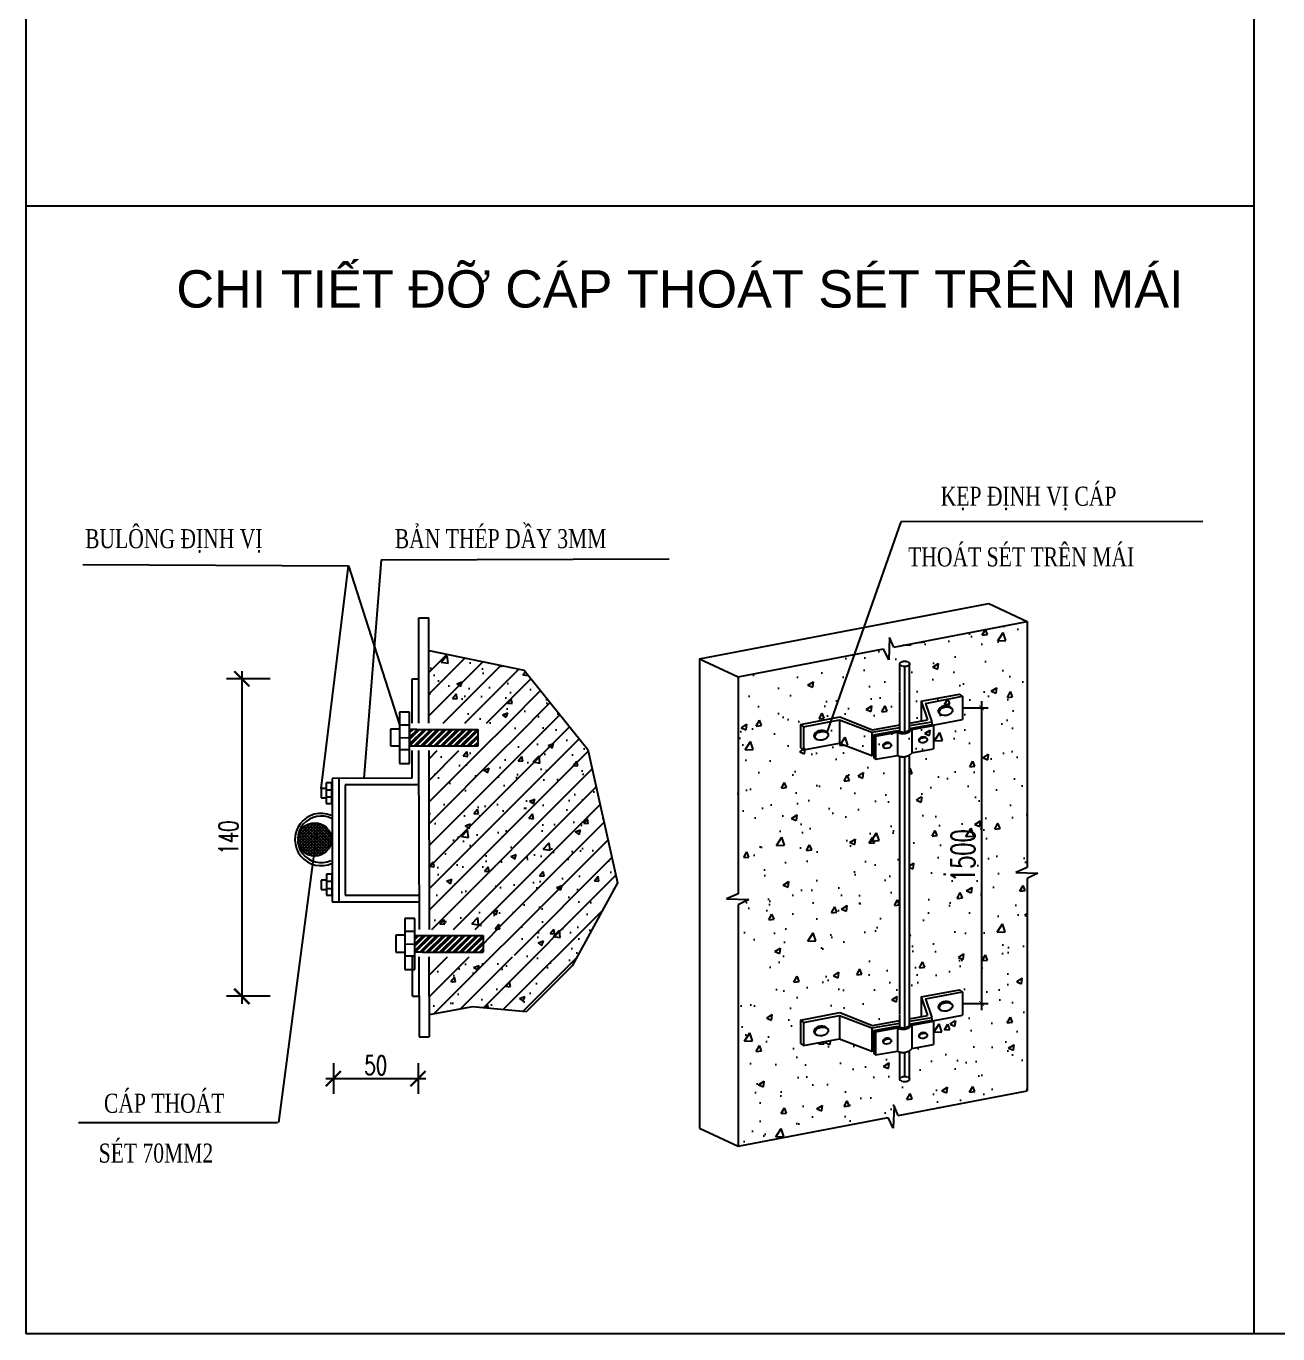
# Model space of a CAD drawing. Extents: x -5343388 to 7033982, y -486386 to 188356.
# Drawn here: x 331571 to 347989, y 13166 to 30327 of the extents above; entities that cross this region are included whole.
import ezdxf

# ---------------------------------------------------------------- set-up
doc = ezdxf.new("R2010")
doc.units = 0
doc.header["$MEASUREMENT"] = 0
doc.linetypes.add('CENTER2', pattern=[1.125, 0.75, -0.125, 0.125, -0.125])
for name, color, linetype in [('0-CHUDIEN', 3, 'Continuous'), ('2', 2, 'Continuous'), ('2Lightning', 6, 'Continuous'), ('3', 3, 'CENTER2'), ('4', 1, 'Continuous'), ('LN3', 7, 'Continuous'), ('NHAT', 4, 'Continuous'), ('PHU2', 9, 'Continuous'), ('text', 2, 'Continuous')]:
    doc.layers.add(name, color=color, linetype=linetype)
doc.styles.add('RMS', font='romans.shx', dxfattribs={"width": 0.7, "bigfont": 'vns.shx'})
doc.styles.add('TEXT1', font='', dxfattribs={"width": 0.85, "height": 200})
doc.styles.add('VNARIALLH', font='vntimeh.shx', dxfattribs={"width": 0.7, "bigfont": 'bigfont.shx'})
doc.styles.add('VNROMANS', font='romans.shx', dxfattribs={"width": 0.65, "bigfont": 'vns.shx'})
doc.styles.get('TEXT1').set_extended_font_data('.VnArialH')
doc.dimstyles.new('1-10', dxfattribs={"dimtxt": 500, "dimasz": 200, "dimexe": 200, "dimexo": 0, "dimgap": 150, "dimtad": 1, "dimdec": 0, "dimzin": 12, "dimdsep": 46, "dimtxsty": 'RMS', "dimblk1": 'ARCHTICK', "dimblk2": 'ARCHTICK', "dimsah": 1, "dimcen": 0.09, "dimdle": 100, "dimclrd": 1, "dimclre": 1, "dimclrt": 7, "dimadec": 0, "dimazin": 0, "dimtfac": 1, "dimtdec": 0, "dimtix": 1, "dimtmove": 2, "dimatfit": 3, "dimldrblk": 'ARCHTICK', "dimfxl": 1, "dimtvp": 0.249377, "dimtolj": 1, "dimtzin": 12, "dimarcsym": 0})
doc.dimstyles.new('D2', dxfattribs={"dimscale": 125, "dimtxt": 2.5, "dimasz": 0.5, "dimexe": 0.7, "dimexo": 0, "dimgap": 0.7, "dimtad": 1, "dimdec": 0, "dimlfac": 0.1, "dimzin": 0, "dimdsep": 46, "dimtxsty": 'VNROMANS', "dimblk1": 'ARCHTICK', "dimblk2": 'ARCHTICK', "dimsah": 1, "dimcen": 0.09, "dimdle": 0.7, "dimclrd": 9, "dimclre": 9, "dimclrt": 1, "dimadec": 0, "dimazin": 0, "dimtfac": 1, "dimtdec": 0, "dimtix": 1, "dimtmove": 2, "dimatfit": 3, "dimldrblk": 'ARCHTICK', "dimfxl": 1, "dimtolj": 1, "dimtzin": 0, "dimarcsym": 0})

# ---------------------------------------------------------------- blocks, each defined once
blk = doc.blocks.new('_ArchTick')
at = {"color": 0, "linetype": 'ByBlock', "const_width": 0.15}
blk.add_lwpolyline([(-0.5, -0.5), (0.5, 0.5)], dxfattribs=at)
blk = doc.blocks.new('*D158')
at = {"layer": '3', "color": 1, "linetype": 'ByBlock', "lineweight": -2, "transparency": 16777216}
for p, q in [((335600, 16719), (335600, 16315)), ((336711, 16719), (336711, 16315)), ((335500, 16515), (336811, 16515))]:
    blk.add_line(p, q, dxfattribs=at)
at = {"layer": 'DEFPOINTS', "color": 0, "linetype": 'ByBlock', "transparency": 16777216}
for p in [(335600, 16719), (336711, 16719), (336711, 16515)]:
    blk.add_point(p, dxfattribs=at)
at = {"layer": '3', "color": 1, "linetype": 'ByBlock', "lineweight": -2, "transparency": 16777216, "xscale": 200, "yscale": 200, "zscale": 200, "rotation": 180}
blk.add_blockref('_ArchTick', (335600, 16515), dxfattribs=at)
at = {"layer": '3', "color": 1, "linetype": 'ByBlock', "lineweight": -2, "transparency": 16777216, "xscale": 200, "yscale": 200, "zscale": 200}
blk.add_blockref('_ArchTick', (336711, 16515), dxfattribs=at)
at = {"layer": '3', "color": 7, "linetype": 'ByBlock', "transparency": 16777216, "insert": (336156, 16690), "char_height": 250, "attachment_point": 5, "style": 'RMS'}
blk.add_mtext('\\A1;50', dxfattribs=at)
blk = doc.blocks.new('*D159')
at = {"layer": '0-CHUDIEN', "color": 9, "linetype": 'Continuous', "lineweight": -2, "transparency": 16777216}
for p, q in [((344102, 21468), (344102, 17413)), ((343853, 21381), (344190, 21381)), ((343853, 17501), (344190, 17501))]:
    blk.add_line(p, q, dxfattribs=at)
at = {"layer": 'DEFPOINTS', "color": 0, "linetype": 'Continuous', "transparency": 16777216}
for p in [(343853, 21381), (343853, 17501), (344102, 17501)]:
    blk.add_point(p, dxfattribs=at)
at = {"layer": '0-CHUDIEN', "color": 9, "linetype": 'Continuous', "lineweight": -2, "transparency": 16777216, "xscale": 62.5, "yscale": 62.5, "zscale": 62.5}
for p, rotation in [((344102, 21381), 90), ((344102, 17501), 270)]:
    blk.add_blockref('_ArchTick', p, dxfattribs=dict(at, rotation=rotation))
at = {"layer": '0-CHUDIEN', "color": 1, "linetype": 'Continuous', "transparency": 16777216, "insert": (343859, 19441), "char_height": 312.5, "attachment_point": 5, "rotation": 90, "style": 'VNROMANS'}
blk.add_mtext('\\A1;1500', dxfattribs=at)
blk = doc.blocks.new('*D160')
at = {"layer": '3', "color": 1, "linetype": 'ByBlock', "lineweight": -2, "transparency": 16777216}
for p, q in [((334400, 21861), (334400, 17496)), ((334772, 21761), (334200, 21761)), ((334772, 17596), (334200, 17596))]:
    blk.add_line(p, q, dxfattribs=at)
at = {"layer": 'DEFPOINTS', "color": 0, "linetype": 'ByBlock', "transparency": 16777216}
for p in [(334772, 21761), (334400, 17596), (334772, 17596)]:
    blk.add_point(p, dxfattribs=at)
at = {"layer": '3', "color": 1, "linetype": 'ByBlock', "lineweight": -2, "transparency": 16777216, "xscale": 200, "yscale": 200, "zscale": 200}
for p, rotation in [((334400, 21761), 90), ((334400, 17596), 270)]:
    blk.add_blockref('_ArchTick', p, dxfattribs=dict(at, rotation=rotation))
at = {"layer": '3', "color": 7, "linetype": 'ByBlock', "transparency": 16777216, "insert": (334225, 19679), "char_height": 250, "attachment_point": 5, "rotation": 90, "style": 'RMS'}
blk.add_mtext('\\A1;140', dxfattribs=at)

msp = doc.modelspace()

# ---------------------------------------------------------------- hatches: boundary and pattern name
at = {"layer": '4'}
h = msp.add_hatch(dxfattribs=at)
h.set_pattern_fill('ANSI32', color=2, scale=164.033414, style=0)
h.set_pattern_definition([(45, (267037.96, -26296.49), (-43.495927, 43.495927), []), (45, (267066.96, -26296.49), (-43.495927, 43.495927), [])])
h.paths.add_polyline_path([(336694.30236, 21098.53542), (337497.87133, 21098.53542), (337497.87133, 20881.84438), (336694.30236, 20881.84438), (336599.90504, 20881.84438), (336599.90504, 21098.53542)])
h = msp.add_hatch(dxfattribs=at)
h.set_pattern_fill('ANSI32', color=2, scale=164.033414, style=0)
h.set_pattern_definition([(45, (267114.82, -29001.45), (-43.495927, 43.495927), []), (45, (267143.816, -29001.45), (-43.495927, 43.495927), [])])
h.paths.add_polyline_path([(336771.16163, 18393.57434), (337574.7306, 18393.57434), (337574.7306, 18176.8833), (336771.16163, 18176.8833), (336676.76431, 18176.8833), (336676.76431, 18393.57434)])
at = {"layer": 'LN3'}
h = msp.add_hatch(dxfattribs=at)
h.set_pattern_fill('AR-CONC', color=9, scale=115.103446, angle=11.5, style=0)
h.set_pattern_definition([(61.5, (118141.3, -87965.84), (823.4175, 93.8166), [86.3276, -949.6034]), (6.5, (118141.3, -87965.8), (-329.114, 816.5773), [69.062, -759.6827]), (111.9514, (118209.9, -87958), (494.3043, 910.3935), [73.3672, -807.0387]), (57.6842, (118095.4, -87740.3), (1241.7533, 58.2164), [129.4914, -1424.405]), (108.1356, (118198.9, -87735.4), (830.6914, 1313.22), [110.051, -1210.558]), (2.6842, (118095.4, -87740.3), (830.6904, 1313.2204), [103.593, -1139.524]), (32.5, (118219.65, -87773.7), (765.6604, -317.147), [86.3276, -949.6034]), (337.5, (118219.65, -87773.7), (108.035, 873.7522), [69.062, -759.6827]), (82.9514, (118283.46, -87800.1), (873.6958, 556.6046), [73.3672, -807.0387]), (49, (118141.28, -87965.84), (-62.67684, 378.27044), [0, -750.4745, 0, -771.1931, 0, -762.5603]), (19, (118141.3, -87965.84), (206.2139, 505.2367), [0, -439.6952, 0, -733.20895, 0, -290.6362]), (339, (117889.76, -88017), (607.28867, 97.06098), [0, -287.7586, 0, -897.8069, 0, -1191.3207]), (329, (117776.96, -88039.96), (634.8195, 246.7403), [0, -374.0862, 0, -596.2358, 0, -846.0103])])
h.paths.add_polyline_path([(340910.5083, 21786.93702), (340910.5083, 18938.63934), (340758.57749, 18875.05418), (341050.57735, 18863.83322), (340910.5083, 18796.50789), (340910.5083, 15628.78301), (342877.07843, 16006.34189), (342944.40376, 15866.27285), (342955.62473, 16158.27271), (343008.63901, 16031.60001), (344702.50081, 16356.80202), (344702.50081, 19142.04674), (344842.56986, 19209.37206), (344550.57, 19220.59303), (344702.50081, 19284.17819), (344702.50081, 22514.95603), (342950.05099, 22178.50579), (342897.0367, 22305.17848), (342885.81573, 22013.17862), (342818.49041, 22153.24767)])
h.paths.add_polyline_path([(343029.78237, 18190.66415), (343029.78237, 17278.0009), (342672.33384, 17213.87749), (342243.38032, 17381.27654), (341727.84357, 17282.2994), (341727.84357, 16977.93619), (341768.95943, 16948.59294), (342240.72251, 17039.16603), (342664.16825, 16875.68723), (342691.12524, 16880.43386), (342691.12524, 16843.06786), (342710.50169, 16826.85808), (342998.0444, 16877.48904, 0.3490248111), (343189.54943, 16911.20734), (343471.93206, 16961.86452), (343471.93206, 17276.47098), (343852.71319, 17348.64973), (343852.71319, 17653.01294), (343811.59732, 17682.35619), (343311.1942, 17586.28454), (343311.1942, 17328.48392), (343158.95868, 17301.17409), (343158.95868, 18190.66415), (343158.95868, 20764.76254, -0.2192138438), (343029.78237, 20744.69755)], flags=16)
h.paths.add_polyline_path([(342710.50169, 17131.48972), (342710.50169, 17131.22129), (342710.76955, 17131.26934)], flags=0)
h.paths.add_polyline_path([(343449.34038, 17283.44879), (343449.34038, 17286.40237), (343452.28774, 17283.97753)], flags=0)
h.paths.add_polyline_path([(342710.50169, 21011.64846), (342710.50169, 21011.38003), (342710.76955, 21011.42809)], flags=16)
edge = h.paths.add_edge_path(flags=16)
edge.add_ellipse((342004.06301, 21013.50686), major_axis=(86.88187, 18.07219), ratio=0.6310300848, start_angle=0, end_angle=360)
edge.add_ellipse((341990.97524, 21026.58261), major_axis=(86.88187, 18.07219), ratio=0.6310300848, start_angle=13.899274741, end_angle=211.092421244, ccw=False)
h.paths.add_polyline_path([(343449.34038, 21163.60754), (343449.34038, 21166.56111), (343452.28774, 21164.13627)], flags=16)
edge = h.paths.add_edge_path(flags=16)
edge.add_ellipse((342859.66501, 20890.90636), major_axis=(52.12912, 10.84331), ratio=0.6310300848, start_angle=13.899274741, end_angle=211.092421244, ccw=False)
edge.add_ellipse((342867.51767, 20883.06091), major_axis=(52.12912, 10.84331), ratio=0.6310300848, start_angle=0, end_angle=360)
edge = h.paths.add_edge_path(flags=16)
edge.add_ellipse((343330.26095, 20964.03233), major_axis=(52.12912, 10.84331), ratio=0.6310300848, start_angle=13.899274741, end_angle=211.092421244, ccw=False)
edge.add_ellipse((343338.11361, 20956.18688), major_axis=(52.12912, 10.84331), ratio=0.6310300848, start_angle=0, end_angle=360)
edge = h.paths.add_edge_path(flags=0)
edge.add_ellipse((342004.06301, 17133.34812), major_axis=(86.88187, 18.07219), ratio=0.6310300848, start_angle=0, end_angle=360)
edge.add_ellipse((341990.97524, 17146.42387), major_axis=(86.88187, 18.07219), ratio=0.6310300848, start_angle=13.899274741, end_angle=211.092421244, ccw=False)
edge = h.paths.add_edge_path(flags=0)
edge.add_ellipse((343635.49108, 17455.86206), major_axis=(86.88187, 18.07219), ratio=0.6310300848, start_angle=0, end_angle=360)
edge.add_ellipse((343622.40331, 17468.93781), major_axis=(86.88187, 18.07219), ratio=0.6310300848, start_angle=13.899274741, end_angle=211.092421244, ccw=False)
edge = h.paths.add_edge_path(flags=0)
edge.add_ellipse((342859.66501, 17010.74762), major_axis=(52.12912, 10.84331), ratio=0.6310300848, start_angle=13.899274741, end_angle=211.092421244, ccw=False)
edge.add_ellipse((342867.51767, 17002.90217), major_axis=(52.12912, 10.84331), ratio=0.6310300848, start_angle=0, end_angle=360)
edge = h.paths.add_edge_path(flags=16)
edge.add_ellipse((343635.49108, 21336.0208), major_axis=(86.88187, 18.07219), ratio=0.6310300848, start_angle=0, end_angle=360)
edge.add_ellipse((343622.40331, 21349.09655), major_axis=(86.88187, 18.07219), ratio=0.6310300848, start_angle=13.899274741, end_angle=211.092421244, ccw=False)
edge = h.paths.add_edge_path(flags=0)
edge.add_ellipse((343330.26095, 17083.87359), major_axis=(52.12912, 10.84331), ratio=0.6310300848, start_angle=13.899274741, end_angle=211.092421244, ccw=False)
edge.add_ellipse((343338.11361, 17076.02814), major_axis=(52.12912, 10.84331), ratio=0.6310300848, start_angle=0, end_angle=360)
h = msp.add_hatch(dxfattribs=at)
h.set_pattern_fill('ANSI31', color=9, scale=1607.52746, style=0)
h.set_pattern_definition([(45, (251054.2, -26726.5), (-142.0867, 142.0867), [])])
h.paths.add_polyline_path([(338939.51509, 20833.19054), (338102.04303, 21877.48821), (336853.74053, 22135.2401), (336853.74053, 21761.24615), (336853.74053, 21180.98395), (337974.05699, 21180.98395), (337974.05699, 20819.83222), (336852.09337, 20819.83222), (336858.55571, 18473.17518), (337974.05699, 18473.17518), (337974.05699, 18112.02345), (336856.90754, 18112.02345), (336856.90754, 17596.26089), (336856.90754, 17353.73903), (337423.92374, 17458.94723), (338130.6432, 17390.71402), (338734.56226, 17993.85784), (339328.42196, 19083.55095)])
at = {"layer": 'NHAT'}
h = msp.add_hatch(dxfattribs=at)
h.set_pattern_fill('ANSI37', color=8, scale=229.64678, style=0)
h.set_pattern_definition([(45, (298177.336, 2345.96), (-20.2981, 20.2981), []), (135, (298177.336, 2345.96), (-20.2981, -20.2981), [])])
h.paths.add_polyline_path([(335137.34586, 19655.02577, 1.0000002127), (335574.42218, 19655.02577, 1.0000002127)])
at = {"layer": 'PHU2'}
h = msp.add_hatch(dxfattribs=at)
h.set_pattern_fill('AR-CONC', color=256, scale=100.470466, style=0)
h.set_pattern_definition([(50, (251054.2, -26726.5), (720.6346, -63.0474), [75.353, -828.8813]), (355, (251054.2, -26726.5), (-139.404, 755.731), [60.2823, -663.105]), (100.4514, (251114.26, -26731.75), (581.231, 692.683), [64.04, -704.441]), (46.1842, (251054.2, -26525.56), (1072.262, -166.298), [113.029, -1243.322]), (96.6356, (251143.6, -26539.4), (939.06, 978.701), [96.06, -1056.661]), (351.1842, (251054.2, -26525.6), (939.059, 978.702), [90.423, -994.658]), (21, (251154.7, -26575.8), (599.7153, -404.513), [75.353, -828.8813]), (326, (251154.7, -26575.8), (244.46, 728.5616), [60.2823, -663.105]), (71.4514, (251204.65, -26609.5), (844.1756, 324.048), [64.04, -704.441]), (37.5, (251054.2, -26726.5), (12.21706, 334.46), [0, -655.0674, 0, -673.1521, 0, -665.6168]), (7.5, (251054.2, -26726.5), (264.3072, 396.2673), [0, -383.7972, 0, -639.9969, 0, -253.688]), (327.5, (250830.15, -26726.5), (536.3339, -22.661), [0, -251.1762, 0, -783.6696, 0, -1039.8693]), (317.5, (250729.7, -26726.5), (585.9299, 100.576), [0, -326.529, 0, -520.437, 0, -738.458])])
h.paths.add_polyline_path([(338939.51509, 20833.19054), (338102.04303, 21877.48821), (336853.74053, 22135.2401), (336853.74053, 21761.24615), (336853.74053, 21180.98395), (337974.05699, 21180.98395), (337974.05699, 20819.83222), (336852.09337, 20819.83222), (336858.55571, 18473.17518), (337974.05699, 18473.17518), (337974.05699, 18112.02345), (336856.90754, 18112.02345), (336856.90754, 17596.26089), (336856.90754, 17353.73903), (337423.92374, 17458.94723), (338130.6432, 17390.71402), (338734.56226, 17993.85784), (339328.42196, 19083.55095)])

# ---------------------------------------------------------------- linework, layer by layer
at = {"layer": '2', "color": 3}
for p, q in [((331570.69045, 13165.59939, 465.49164), (331570.69045, 56053.45098, 465.49164)), ((347679.34299, 13165.59939, 465.49164), (347679.34299, 34668.54628, 465.49164)), ((347679.34299, 27965.7833, 465.49164), (331570.69045, 27965.7833, 465.49164)), ((392789.69621, 13165.59939, 465.49164), (331570.69045, 13165.59939, 465.49164))]:
    msp.add_line(p, q, dxfattribs=at)
at = {"layer": '2Lightning', "color": 8}
for p, q in [((343042.18908, 23821.31822, 384.22583), (342072.57373, 21057.29548, -11603.90605)), ((347004.71948, 23824.52186, 384.22583), (343042.18908, 23821.31822, 384.22583)), ((332313.95967, 23263.695, -11603.90605), (335798.96353, 23242.73568, -11603.90605)), ((335438.41948, 20322.37226, -11603.90605), (335798.96353, 23242.73568, -11603.90605)), ((335798.96353, 23242.73568, -11603.90605), (336467.45107, 21158.96598, -11603.90605)), ((336228.19143, 23323.70235, -11603.90605), (336001.73171, 20455.34766, -11603.90605)), ((336228.19143, 23323.70235, -11603.90605), (340006.54035, 23338.02817, -11603.90605)), ((334885.0223, 15937.4879, -11603.90605), (335385.66758, 19756.4649, -11603.90605)), ((332255.16339, 15937.4879, -11603.90605), (334867.38596, 15937.4879, -11603.90605))]:
    msp.add_line(p, q, dxfattribs=at)
at = {"layer": '3', "color": 1}
for p, q in [((343029.78237, 21070.27699, -11603.90605), (343029.78237, 21957.87323, -11603.90605)), ((343094.37053, 21065.156, -11603.90605), (343094.37053, 21922.34301, -11603.90605)), ((343158.95868, 21094.10473, -11603.90605), (343158.95868, 21957.87323, -11603.90605)), ((343029.78237, 18190.66415, -11603.90605), (343029.78237, 20744.69755, -11603.90605)), ((343094.37053, 18190.66415, -11603.90605), (343094.37053, 20740.24582, -11603.90605)), ((343158.95868, 18190.66415, -11603.90605), (343158.95868, 20764.76254, -11603.90605)), ((343029.78237, 17190.11825, -11603.90605), (343029.78237, 18190.66415, -11603.90605)), ((343094.37053, 17184.99726, -11603.90605), (343094.37053, 18190.66415, -11603.90605)), ((343158.95868, 17213.94599, -11603.90605), (343158.95868, 18190.66415, -11603.90605)), ((343029.78237, 16508.1175, -11603.90605), (343029.78237, 16864.5388, -11603.90605)), ((343094.37053, 16543.64772, -11603.90605), (343094.37053, 16860.08708, -11603.90605)), ((343158.95868, 16508.1175, -11603.90605), (343158.95868, 16884.6038, -11603.90605))]:
    msp.add_line(p, q, dxfattribs=at)
at = {"layer": '3', "color": 2}
for p, q in [((343311.1942, 21466.44328, -11603.90605), (343311.1942, 21208.64266, -11603.90605)), ((343449.34038, 21198.21442, -11603.90605), (343449.34038, 21163.60754, -11603.90605)), ((343471.93206, 21147.97454, -11603.90605), (343452.28774, 21164.13627, -11603.90605)), ((343471.93206, 21147.97454, -11603.90605), (343471.93206, 20842.02326, -11603.90605)), ((342664.16825, 21060.20918, -11603.90605), (342664.16825, 20755.84597, -11603.90605)), ((342691.12524, 21027.58981, -11603.90605), (342691.12524, 20723.22661, -11603.90605)), ((342710.76955, 21011.42809, -11603.90605), (342691.12524, 21027.58981, -11603.90605)), ((342710.50169, 21011.38003, -11603.90605), (342710.50169, 20707.01683, -11603.90605)), ((342998.0444, 21062.96289, -11603.90605), (342998.0444, 20757.64778, -11603.90605)), ((343190.21425, 21097.43662, -11603.90605), (343190.21425, 20791.48534, -11603.90605)), ((342691.12524, 20723.22661, -11603.90605), (342710.50169, 20707.01683, -11603.90605)), ((343311.1942, 17586.28454, -11603.90605), (343311.1942, 17328.48392, -11603.90605)), ((342664.16825, 17180.05044, -11603.90605), (342664.16825, 16875.68723, -11603.90605)), ((342998.0444, 17182.80415, -11603.90605), (342998.0444, 16877.48904, -11603.90605)), ((343190.21425, 17217.27788, -11603.90605), (343190.21425, 16911.3266, -11603.90605)), ((343449.34038, 17318.05568, -11603.90605), (343449.34038, 17283.44879, -11603.90605)), ((343471.93206, 17267.8158, -11603.90605), (343452.28774, 17283.97753, -11603.90605)), ((343471.93206, 17267.8158, -11603.90605), (343471.93206, 16961.86452, -11603.90605)), ((342710.76955, 17131.26934, -11603.90605), (342691.12524, 17147.43107, -11603.90605)), ((342691.12524, 17147.43107, -11603.90605), (342691.12524, 16843.06786, -11603.90605)), ((342710.50169, 17131.22129, -11603.90605), (342710.50169, 16826.85808, -11603.90605)), ((342691.12524, 16843.06786, -11603.90605), (342710.50169, 16826.85808, -11603.90605))]:
    msp.add_line(p, q, dxfattribs=at)
for centre, radius, start, end in [((343072.58726, 21200.28354, -11603.90605), 136.87206, 238.7417629, 321.598690921), ((343072.58726, 21200.28354, -11603.90605), 156.24851, 241.505211596, 318.835242213), ((343072.58726, 20894.96843, -11603.90605), 156.24851, 241.505211596, 318.835242213), ((343072.58726, 17320.1248, -11603.90605), 156.24851, 241.505211596, 318.835242213), ((343072.58726, 17320.1248, -11603.90605), 136.87206, 238.7417629, 321.598690921), ((343072.58726, 17014.80969, -11603.90605), 156.24851, 241.505211596, 318.835242213)]:
    msp.add_arc(centre, radius, start, end, dxfattribs=at)
at = {"layer": '3', "color": 1}
for centre in [(343094.37053, 21957.87323, -11603.90605), (343094.37053, 16508.1175, -11603.90605)]:
    msp.add_ellipse(centre, major_axis=(-64.58816, 0), ratio=0.5501042034, dxfattribs=at)
at = {"layer": '4', "color": 2}
for p, q in [((336720.37621, 22564.30869, -11603.90605), (336853.74053, 22564.30869, -11603.90605)), ((336720.37621, 21761.24615, -11603.90605), (336720.37621, 22564.30869, -11603.90605)), ((336853.74053, 21761.24615, -11603.90605), (336853.74053, 22564.30869, -11603.90605)), ((336634.77537, 21180.98395, -11603.90605), (336634.77537, 21761.24615, -11603.90605)), ((336634.77537, 21761.24615, -11603.90605), (336720.37621, 21761.24615, -11603.90605)), ((336720.37621, 21180.98395, -11603.90605), (336720.37621, 21761.24615, -11603.90605)), ((336853.74053, 21180.98395, -11603.90605), (336853.74053, 21761.24615, -11603.90605)), ((343311.1942, 21466.44328, -11603.90605), (343393.03668, 21223.32455, -11603.90605)), ((336467.45107, 21323.18058, -11603.90605), (336467.45107, 20652.6377, -11603.90605)), ((336599.90504, 21323.18058, -11603.90605), (336467.45107, 21323.18058, -11603.90605)), ((336599.90504, 20652.6377, -11603.90605), (336599.90504, 21323.18058, -11603.90605)), ((343368.29437, 21440.16883, -11603.90605), (343449.34038, 21198.21442, -11603.90605)), ((336467.45107, 21158.96598, -11603.90605), (336599.90504, 21158.96598, -11603.90605)), ((342240.72251, 21223.68798, -11603.90605), (342664.16825, 21060.20918, -11603.90605)), ((342243.38032, 21261.43528, -11603.90605), (342672.33384, 21094.03623, -11603.90605)), ((342664.16825, 21060.20918, -11603.90605), (343029.78237, 21124.58707, -11603.90605)), ((342672.33384, 21094.03623, -11603.90605), (343029.78237, 21158.15964, -11603.90605)), ((343158.95868, 21181.33283, -11603.90605), (343393.03668, 21223.32455, -11603.90605)), ((343158.95868, 21147.33263, -11603.90605), (343449.34038, 21198.21442, -11603.90605)), ((343179.85106, 21115.26331, -11603.90605), (343452.28774, 21164.13627, -11603.90605)), ((343190.21425, 21097.43662, -11603.90605), (343471.93206, 21147.97454, -11603.90605)), ((336348.21959, 21103.26986, -11603.90605), (336348.21959, 20881.34826, -11603.90605)), ((336467.45107, 21103.26986, -11603.90605), (336348.21959, 21103.26986, -11603.90605)), ((336467.45107, 20987.90914, -11603.90605), (336599.90504, 20990.1899, -11603.90605)), ((336694.30236, 21098.53542, -11603.90605), (337497.87133, 21098.53542, -11603.90605)), ((337497.87133, 20881.84438, -11603.90605), (337497.87133, 21098.53542, -11603.90605)), ((342691.12524, 21027.58981, -11603.90605), (343001.56487, 21083.2802, -11603.90605)), ((342710.50169, 21011.38003, -11603.90605), (342998.0444, 21062.96289, -11603.90605)), ((336348.21959, 20881.34826, -11603.90605), (336467.45107, 20881.34826, -11603.90605)), ((336467.45107, 20835.09833, -11603.90605), (336599.90504, 20835.09833, -11603.90605)), ((336634.77537, 20457.84184, -11603.90605), (336634.77537, 20819.83222, -11603.90605)), ((336694.30236, 20881.84438, -11603.90605), (337497.87133, 20881.84438, -11603.90605)), ((336718.72855, 20819.83222, -11603.90605), (336725.19089, 18473.17518, -11603.90605)), ((336852.09236, 20820.19948, -11603.90605), (336858.5547, 18473.54245, -11603.90605)), ((342240.72251, 20919.32477, -11603.90605), (342664.16825, 20755.84597, -11603.90605)), ((343190.21425, 20791.48534, -11603.90605), (343471.93206, 20842.02326, -11603.90605)), ((336467.45107, 20652.6377, -11603.90605), (336599.90504, 20652.6377, -11603.90605)), ((342664.16825, 20755.84597, -11603.90605), (342691.12524, 20760.5926, -11603.90605)), ((342710.50169, 20707.01683, -11603.90605), (342998.0444, 20757.64778, -11603.90605)), ((336634.77537, 20457.84184, -11603.90605), (335584.44715, 20453.70357, -11603.90605)), ((335584.44715, 20453.70357, -11603.90605), (335584.45097, 18835.1912, -11603.90605)), ((335670.04798, 20457.84184, -11603.90605), (335670.04798, 18835.1912, -11603.90605)), ((335438.41948, 20322.37226, -11603.90605), (335438.41948, 20198.09616, -11603.90605)), ((335505.18911, 20322.37226, -11603.90605), (335438.41948, 20322.37226, -11603.90605)), ((335578.38806, 20398.75858, -11603.90605), (335504.21384, 20398.75858, -11603.90605)), ((335504.21384, 20398.75858, -11603.90605), (335504.21384, 20125.43252, -11603.90605)), ((335504.21384, 20306.7984, -11603.90605), (335578.38806, 20306.7984, -11603.90605)), ((335578.38806, 20125.43252, -11603.90605), (335578.38806, 20398.75858, -11603.90605)), ((336720.37621, 20372.21537, -11603.90605), (335753.77732, 20372.21537, -11603.90605)), ((335753.79814, 20372.21537, -11603.90605), (335753.79814, 18920.79204, -11603.90605)), ((335438.41948, 20198.09616, -11603.90605), (335505.18911, 20198.09616, -11603.90605)), ((335504.21384, 20211.00657, -11603.90605), (335578.38806, 20212.2838, -11603.90605)), ((335504.21384, 20125.43252, -11603.90605), (335578.38806, 20125.43252, -11603.90605)), ((335442.40953, 19120.67262, -11603.90605), (335442.40953, 18996.39652, -11603.90605)), ((335509.17915, 19120.67262, -11603.90605), (335442.40953, 19120.67262, -11603.90605)), ((335508.20388, 19197.05894, -11603.90605), (335508.20388, 18923.73288, -11603.90605)), ((335582.3781, 19197.05894, -11603.90605), (335508.20388, 19197.05894, -11603.90605)), ((335508.20388, 19105.09877, -11603.90605), (335582.3781, 19105.09877, -11603.90605)), ((335582.3781, 18923.73288, -11603.90605), (335582.3781, 19197.05894, -11603.90605)), ((335442.40953, 18996.39652, -11603.90605), (335509.17915, 18996.39652, -11603.90605)), ((335508.20388, 19009.30693, -11603.90605), (335582.3781, 19010.58416, -11603.90605)), ((335508.20388, 18923.73288, -11603.90605), (335582.3781, 18923.73288, -11603.90605)), ((335753.79814, 18920.79204, -11603.90605), (336736.11503, 18920.79204, -11603.90605)), ((335584.44715, 18835.1912, -11603.90605), (336724.19337, 18835.40282, -11603.90605)), ((336669.3442, 18616.11462, -11603.90605), (336536.89023, 18616.11462, -11603.90605)), ((336536.89023, 18616.11462, -11603.90605), (336536.89023, 17945.57174, -11603.90605)), ((336669.3442, 17945.57174, -11603.90605), (336669.3442, 18616.11462, -11603.90605)), ((336536.89023, 18396.2039, -11603.90605), (336417.65875, 18396.2039, -11603.90605)), ((336417.65875, 18396.2039, -11603.90605), (336417.65875, 18174.2823, -11603.90605)), ((336536.89023, 18451.90002, -11603.90605), (336669.3442, 18451.90002, -11603.90605)), ((336763.74152, 18391.46946, -11603.90605), (337567.31049, 18391.46946, -11603.90605)), ((337567.31049, 18391.46946, -11603.90605), (337567.31049, 18174.77842, -11603.90605)), ((336536.89023, 18280.84318, -11603.90605), (336669.3442, 18283.12394, -11603.90605)), ((336417.65875, 18174.2823, -11603.90605), (336536.89023, 18174.2823, -11603.90605)), ((336536.89023, 18128.03237, -11603.90605), (336669.3442, 18128.03237, -11603.90605)), ((336637.94239, 17596.26089, -11603.90605), (336637.94239, 18112.02345, -11603.90605)), ((336723.54322, 17596.26089, -11603.90605), (336723.54322, 18112.02345, -11603.90605)), ((336763.74152, 18174.77842, -11603.90605), (337567.31049, 18174.77842, -11603.90605)), ((336536.89023, 17945.57174, -11603.90605), (336669.3442, 17945.57174, -11603.90605)), ((336637.94239, 17596.26089, -11603.90605), (336723.54322, 17596.26089, -11603.90605)), ((343311.1942, 17586.28454, -11603.90605), (343393.03668, 17343.16581, -11603.90605)), ((343368.29437, 17560.01009, -11603.90605), (343449.34038, 17318.05568, -11603.90605)), ((342240.72251, 17343.52924, -11603.90605), (342664.16825, 17180.05044, -11603.90605)), ((342243.38032, 17381.27654, -11603.90605), (342672.33384, 17213.87749, -11603.90605)), ((343158.95868, 17301.17409, -11603.90605), (343393.03668, 17343.16581, -11603.90605)), ((342664.16825, 17180.05044, -11603.90605), (343029.78237, 17244.42833, -11603.90605)), ((342672.33384, 17213.87749, -11603.90605), (343029.78237, 17278.0009, -11603.90605)), ((342691.12524, 17147.43107, -11603.90605), (343001.56487, 17203.12145, -11603.90605)), ((342710.50169, 17131.22129, -11603.90605), (342998.0444, 17182.80415, -11603.90605)), ((343158.95868, 17267.17389, -11603.90605), (343449.34038, 17318.05568, -11603.90605)), ((343179.85106, 17235.10457, -11603.90605), (343452.28774, 17283.97753, -11603.90605)), ((343190.21425, 17217.27788, -11603.90605), (343471.93206, 17267.8158, -11603.90605)), ((342240.72251, 17039.16603, -11603.90605), (342664.16825, 16875.68723, -11603.90605)), ((342664.16825, 16875.68723, -11603.90605), (342691.12524, 16880.43386, -11603.90605)), ((342710.50169, 16826.85808, -11603.90605), (342998.0444, 16877.48904, -11603.90605)), ((343190.21425, 16911.3266, -11603.90605), (343471.93206, 16961.86452, -11603.90605))]:
    msp.add_line(p, q, dxfattribs=at)
at = {"layer": '4'}
for p, q in [((336856.90754, 17596.26089, -11603.90605), (336856.90754, 18112.02345, -11603.90605)), ((336723.54322, 17596.26089, -11603.90605), (336723.54322, 17061.72646, -11603.90605)), ((336856.90754, 17596.26089, -11603.90605), (336856.90754, 17061.72646, -11603.90605)), ((337423.92374, 17458.94723, -11603.90605), (337423.92374, 17458.94723, -11603.90605)), ((336723.54322, 17328.99367, -11603.90605), (336723.54322, 17061.72646, -11603.90605)), ((336856.90754, 17328.99367, -11603.90605), (336856.90754, 17061.72646, -11603.90605))]:
    msp.add_line(p, q, dxfattribs=at)
at = {"layer": '4', "color": 2, "elevation": -11603.90605}
for points in [[(336694.30236, 21098.53542), (336599.90504, 21098.53542), (336599.90504, 20881.84438), (336694.30236, 20881.84438)], [(336763.74152, 18174.77842), (336669.3442, 18174.77842), (336669.3442, 18391.46946), (336763.74152, 18391.46946)]]:
    msp.add_lwpolyline(points, dxfattribs=at)
at = {"layer": '4', "color": 2}
for centre, radius, start, end in [((335439.61949, 19652.78003, -11603.90605), 343.14391, 67.3601262, 294.965259055), ((335438.61468, 19655.28679, -11603.90605), 305.9434, 61.531929063, 295.19968926)]:
    msp.add_arc(centre, radius, start, end, dxfattribs=at)
at = {"layer": 'LN3', "color": 9}
for p, q in [((340404.40804, 22023.9634, -11603.90605), (344196.40056, 22751.98241, -11603.90605)), ((344196.40056, 22751.98241, -11603.90605), (344702.50081, 22514.95603, -11603.90605)), ((342950.05099, 22178.50579, -11603.90605), (344702.50081, 22514.95603, -11603.90605)), ((344702.50081, 22514.95603, -11603.90605), (344702.50081, 19284.17819, -11603.90605)), ((340910.5083, 21786.93702, -11603.90605), (342818.49041, 22153.24767, -11603.90605)), ((342885.81573, 22013.17862, -11603.90605), (342818.49041, 22153.24767, -11603.90605)), ((342897.0367, 22305.17848, -11603.90605), (342885.81573, 22013.17862, -11603.90605)), ((342950.05099, 22178.50579, -11603.90605), (342897.0367, 22305.17848, -11603.90605)), ((336853.74053, 22135.2401, -11603.90605), (338102.04303, 21877.48821, -11603.90605)), ((340404.40804, 22023.9634, -11603.90605), (340910.5083, 21786.93702, -11603.90605)), ((340404.40804, 22023.9634, -11603.90605), (340404.40804, 15865.80939, -11603.90605)), ((338102.04303, 21877.48821, -11603.90605), (338939.51509, 20833.19054, -11603.90605)), ((340910.5083, 21786.93702, -11603.90605), (340910.5083, 18938.63934, -11603.90605)), ((338939.51509, 20833.19054, -11603.90605), (339328.42196, 19083.55095, -11603.90605)), ((344702.50081, 19284.17819, -11603.90605), (344550.57, 19220.59303, -11603.90605)), ((339328.42196, 19083.55095, -11603.90605), (338734.56226, 17993.85784, -11603.90605)), ((344550.57, 19220.59303, -11603.90605), (344842.56986, 19209.37206, -11603.90605)), ((344842.56986, 19209.37206, -11603.90605), (344702.50081, 19142.04674, -11603.90605)), ((344702.50081, 19142.04674, -11603.90605), (344702.50081, 16356.80202, -11603.90605)), ((340910.5083, 18938.63934, -11603.90605), (340758.57749, 18875.05418, -11603.90605)), ((340758.57749, 18875.05418, -11603.90605), (341050.57735, 18863.83322, -11603.90605)), ((341050.57735, 18863.83322, -11603.90605), (340910.5083, 18796.50789, -11603.90605)), ((340910.5083, 18796.50789, -11603.90605), (340910.5083, 15628.78301, -11603.90605)), ((338734.56226, 17993.85784, -11603.90605), (338130.6432, 17390.71402, -11603.90605)), ((337423.92374, 17458.94723, -11603.90605), (336856.90754, 17353.73903, -11603.90605)), ((338130.6432, 17390.71402, -11603.90605), (337423.92374, 17458.94723, -11603.90605)), ((343008.63901, 16031.60001, -11603.90605), (344702.50081, 16356.80202, -11603.90605)), ((340910.5083, 15628.78301, -11603.90605), (342877.07843, 16006.34189, -11603.90605)), ((342944.40376, 15866.27285, -11603.90605), (342877.07843, 16006.34189, -11603.90605)), ((340404.40804, 15865.80939, -11603.90605), (340910.5083, 15628.78301, -11603.90605))]:
    msp.add_line(p, q, dxfattribs=at)
at = {"layer": 'NHAT', "color": 2}
for p, q in [((343311.1942, 21466.44328, -11603.90605), (343811.59732, 21562.51493, -11603.90605)), ((343368.29437, 21440.16883, -11603.90605), (343852.71319, 21533.17168, -11603.90605)), ((343852.71319, 21533.17168, -11603.90605), (343811.59732, 21562.51493, -11603.90605)), ((343852.71319, 21533.17168, -11603.90605), (343852.71319, 21228.80847, -11603.90605)), ((341727.84357, 21162.45814, -11603.90605), (342243.38032, 21261.43528, -11603.90605)), ((341727.84357, 21162.45814, -11603.90605), (341727.84357, 20858.09493, -11603.90605)), ((341727.84357, 21162.45814, -11603.90605), (341768.95943, 21133.11489, -11603.90605)), ((341768.95943, 21133.11489, -11603.90605), (342240.72251, 21223.68798, -11603.90605)), ((341768.95943, 21133.11489, -11603.90605), (341768.95943, 20828.75168, -11603.90605)), ((342240.72251, 21223.68798, -11603.90605), (342240.72251, 20919.32477, -11603.90605)), ((343463.38181, 21155.00898, -11603.90605), (343852.71319, 21228.80847, -11603.90605)), ((341727.84357, 20858.09493, -11603.90605), (341768.95943, 20828.75168, -11603.90605)), ((341768.95943, 20828.75168, -11603.90605), (342240.72251, 20919.32477, -11603.90605)), ((343311.1942, 17586.28454, -11603.90605), (343811.59732, 17682.35619, -11603.90605)), ((343852.71319, 17653.01294, -11603.90605), (343811.59732, 17682.35619, -11603.90605)), ((343368.29437, 17560.01009, -11603.90605), (343852.71319, 17653.01294, -11603.90605)), ((343852.71319, 17653.01294, -11603.90605), (343852.71319, 17348.64973, -11603.90605)), ((341727.84357, 17282.2994, -11603.90605), (342243.38032, 17381.27654, -11603.90605)), ((341768.95943, 17252.95615, -11603.90605), (342240.72251, 17343.52924, -11603.90605)), ((342240.72251, 17343.52924, -11603.90605), (342240.72251, 17039.16603, -11603.90605)), ((343463.38181, 17274.85024, -11603.90605), (343852.71319, 17348.64973, -11603.90605)), ((341727.84357, 17282.2994, -11603.90605), (341727.84357, 16977.93619, -11603.90605)), ((341727.84357, 17282.2994, -11603.90605), (341768.95943, 17252.95615, -11603.90605)), ((341768.95943, 17252.95615, -11603.90605), (341768.95943, 16948.59294, -11603.90605)), ((341768.95943, 16948.59294, -11603.90605), (342240.72251, 17039.16603, -11603.90605)), ((341727.84357, 16977.93619, -11603.90605), (341768.95943, 16948.59294, -11603.90605))]:
    msp.add_line(p, q, dxfattribs=at)
at = {"layer": 'NHAT'}
for p, q in [((336723.54322, 17061.72646, -11603.90605), (336856.90754, 17061.72646, -11603.90605)), ((342955.62473, 16158.27271, -11603.90605), (342944.40376, 15866.27285, -11603.90605)), ((343008.63901, 16031.60001, -11603.90605), (342955.62473, 16158.27271, -11603.90605))]:
    msp.add_line(p, q, dxfattribs=at)
at = {"layer": 'NHAT', "color": 8}
msp.add_circle((335355.88402, 19655.02577, -11603.90605), 218.53816, dxfattribs=at)
at = {"layer": 'NHAT', "color": 2}
for centre, major_axis in [((343622.40331, 21349.09655, -11603.90605), (86.88187, 18.07219)), ((341990.97524, 21026.58261, -11603.90605), (86.88187, 18.07219)), ((343330.26095, 20964.03233, -11603.90605), (52.12912, 10.84331)), ((342859.66501, 20890.90636, -11603.90605), (52.12912, 10.84331)), ((343622.40331, 17468.93781, -11603.90605), (86.88187, 18.07219)), ((341990.97524, 17146.42387, -11603.90605), (86.88187, 18.07219)), ((342859.66501, 17010.74762, -11603.90605), (52.12912, 10.84331)), ((343330.26095, 17083.87359, -11603.90605), (52.12912, 10.84331))]:
    msp.add_ellipse(centre, major_axis=major_axis, ratio=0.6310300848, start_param=0.2425881079, end_param=3.6842577767, dxfattribs=at)
for centre, major_axis in [((343635.49108, 21336.0208, -11603.90605), (86.88187, 18.07219)), ((342004.06301, 21013.50686, -11603.90605), (86.88187, 18.07219)), ((343338.11361, 20956.18688, -11603.90605), (52.12912, 10.84331)), ((342867.51767, 20883.06091, -11603.90605), (52.12912, 10.84331)), ((343635.49108, 17455.86206, -11603.90605), (86.88187, 18.07219)), ((342004.06301, 17133.34812, -11603.90605), (86.88187, 18.07219)), ((342867.51767, 17002.90217, -11603.90605), (52.12912, 10.84331)), ((343338.11361, 17076.02814, -11603.90605), (52.12912, 10.84331))]:
    msp.add_ellipse(centre, major_axis=major_axis, ratio=0.6310300848, dxfattribs=at)
at = {"layer": 'PHU2'}
for p, q in [((337532.28583, 20819.83222, -11603.90605), (337893.43756, 21180.98395, -11603.90605)), ((337816.45922, 20819.83222, -11603.90605), (337974.05699, 20977.42999, -11603.90605)), ((337813.52924, 18543.5151, -11603.90605), (337560.20124, 18275.0996, -11603.90605)), ((337666.21098, 18112.02345, -11603.90605), (337974.05699, 18419.86946, -11603.90605))]:
    msp.add_line(p, q, dxfattribs=at)

# ---------------------------------------------------------------- texts
at = {"layer": '2', "color": 3, "style": 'TEXT1'}
msp.add_text('CHI TIÕT §ì C¸P THO¸T SÐT TR£N M¸I', height=490, dxfattribs=at).set_placement((333540.82876, 26634.02889, 423.17422))
at = {"layer": 'text', "color": 3, "style": 'VNARIALLH', "width": 0.75}
for s, p in [('KÑp ®Þnh vÞ c¸p', (343566.70394, 24033.77492, 384.22583)), ('bul«ng ®Þnh vÞ', (332343.34343, 23476.56346, -11603.90605)), ('b¶n thÐp dÇy 3mm', (336405.31642, 23476.56346, -11603.90605)), ('tho¸t sÐt trªn m¸i', (343139.37355, 23236.66172, 384.22583)), ('c¸p tho¸t', (332591.06987, 16067.17227, -11603.90605)), ('sÐt 70mm2', (332522.08922, 15412.57178, -11603.90605))]:
    msp.add_text(s, height=250, rotation=359.999031621, dxfattribs=at).set_placement(p)

# ---------------------------------------------------------------- dimensions: what is measured, and where the dimension line sits
at = {"layer": '0-CHUDIEN', "color": 8, "linetype": 'Continuous'}
dim = msp.add_linear_dim(base=(344102.25602, 17500.83133, -11603.90605), p1=(343852.71319, 21380.99007, -11603.90605), p2=(343852.71319, 17500.83133, -11603.90605), angle=90, text='1500', dimstyle='D2', dxfattribs=at)
dim.commit()
dim.dimension.update_dxf_attribs({"geometry": '*D159', "text_midpoint": (343858.50602, 19440.9107, -11603.90605)})
at = {"layer": '3', "color": 4, "linetype": 'ByBlock'}
dim = msp.add_linear_dim(base=(334400.31499, 17596.26089, -11603.90605), p1=(334771.51167, 21761.24615, -11603.90605), p2=(334771.51167, 17596.26089, -11603.90605), angle=90, text='140', dimstyle='1-10', override={"dimtxt": 250, "dimgap": 50}, dxfattribs=at)
dim.commit()
dim.dimension.update_dxf_attribs({"geometry": '*D160', "text_midpoint": (334225.31499, 19678.75352, -11603.90605)})
dim = msp.add_aligned_dim(p1=(335600.43995, 16718.84431, -11603.90605), p2=(336711.41011, 16718.84431, -11603.90605), distance=-203.83342, text='50', dimstyle='1-10', override={"dimtxt": 250, "dimgap": 50}, dxfattribs=at)
dim.commit()
dim.dimension.update_dxf_attribs({"geometry": '*D158', "text_midpoint": (336155.92503, 16690.01089, -11603.90605)})

doc.saveas('drawing.dxf')
